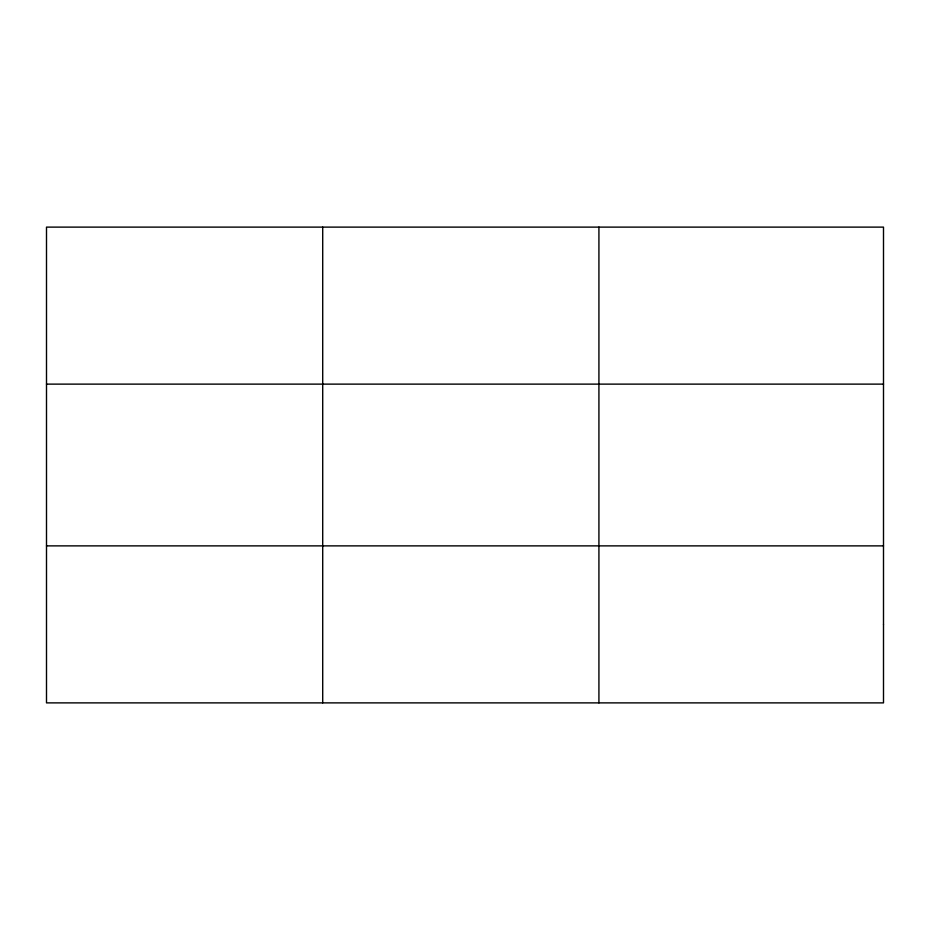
<?xml version="1.0" encoding="UTF-8"?>
<svg xmlns="http://www.w3.org/2000/svg" width="930" height="930" viewBox="0 0 930 930"><rect width="100%" height="100%" fill="white"/><g stroke="black" fill="none" stroke-linecap="round" stroke-linejoin="round"><path stroke-width="1.4" d="M322.71 702.882L322.71 227.118M598.92 702.882L598.92 227.118M46.5 384.125L883.5 384.125M46.5 545.875L883.5 545.875M883.5 624.379L883.5 702.882L46.5 702.882L46.5 227.118L883.5 227.118L883.5 624.379"/></g></svg>
